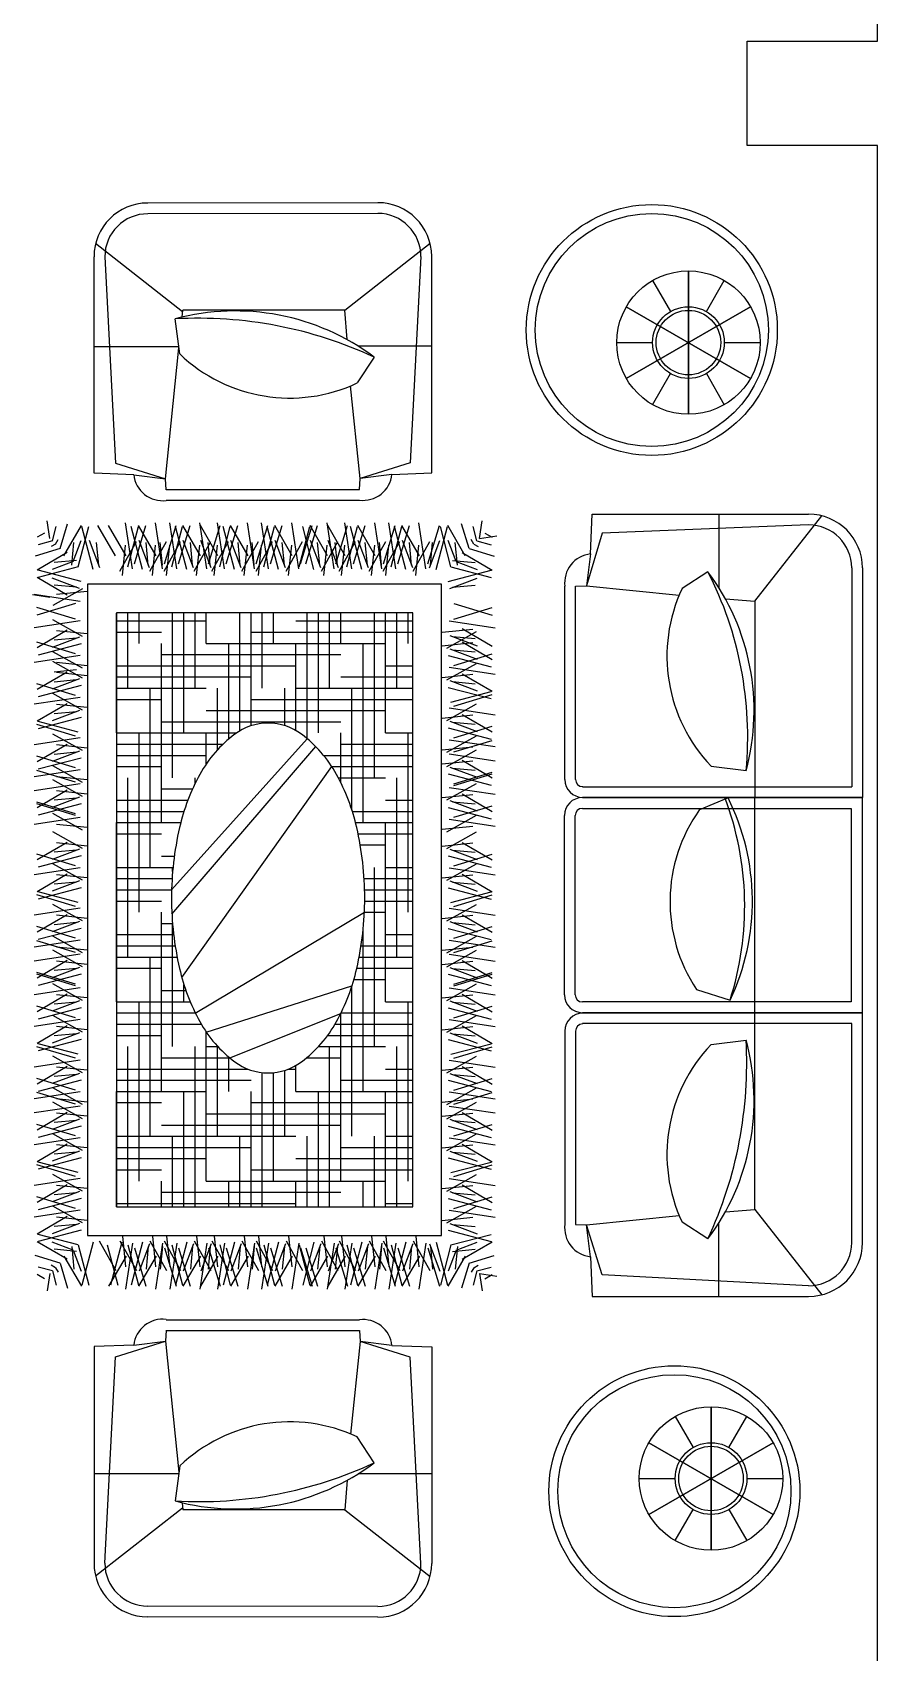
# Model space of a CAD drawing. Header units: millimetres. Extents: x 20837 to 97633253, y -10239614 to 28523936.
# Drawn here: x 31945 to 33890, y 2884 to 6615 of the extents above; entities that cross this region are included whole.
import ezdxf

# ---------------------------------------------------------------- set-up
doc = ezdxf.new("R2010")
doc.units = ezdxf.units.MM
for name, color, linetype in [('1', 1, 'Continuous'), ('2', 2, 'Continuous'), ('3', 3, 'Continuous'), ('6', 6, 'Continuous'), ('8', 8, 'Continuous'), ('HUANG', 2, 'Continuous')]:
    doc.layers.add(name, color=color, linetype=linetype)

# ---------------------------------------------------------------- blocks, each defined once
blk = doc.blocks.new('*X44')
at = {"color": 0}
for p, q in [((145187.5, 4000), (145187.5, 4076.2)), ((145281.2, 3625), (145281.2, 4076.2)), ((145312.5, 3750), (145312.5, 4076.2)), ((145343.8, 3875), (145343.8, 4076.2)), ((145375, 4000), (145375, 4076.2)), ((145468.8, 3625), (145468.8, 4076.2)), ((145500, 3750), (145500, 4076.2)), ((145531.2, 3875), (145531.2, 4076.2)), ((145562.5, 4000), (145562.5, 4076.2)), ((145656.2, 3838.4), (145656.2, 4076.2)), ((145687.5, 3858.9), (145687.5, 4076.2)), ((145718.8, 3875.5), (145718.8, 4076.2)), ((145750, 4000), (145750, 4076.2)), ((145843.8, 3919.8), (145843.8, 4076.2)), ((145875, 3926.3), (145875, 4076.2)), ((145906.2, 3931.7), (145906.2, 4076.2)), ((145937.5, 4000), (145937.5, 4076.2)), ((146031.2, 3941.8), (146031.2, 4076.2)), ((146062.5, 3941.5), (146062.5, 4076.2)), ((146093.8, 3940.1), (146093.8, 4076.2)), ((146125, 4000), (146125, 4076.2)), ((146218.8, 3923.4), (146218.8, 4076.2)), ((146250, 3916.2), (146250, 4076.2)), ((146281.2, 3907.3), (146281.2, 4076.2)), ((146312.5, 4000), (146312.5, 4076.2)), ((146406.2, 3849.9), (146406.2, 4076.2)), ((146437.5, 3827), (146437.5, 4076.2)), ((146468.8, 3875), (146468.8, 4076.2)), ((146500, 4000), (146500, 4076.2)), ((146593.8, 3625), (146593.8, 4076.2)), ((146625, 3750), (146625, 4076.2)), ((146656.2, 3875), (146656.2, 4076.2)), ((146687.5, 4000), (146687.5, 4076.2)), ((146781.2, 3625), (146781.2, 4076.2)), ((146812.5, 3750), (146812.5, 4076.2)), ((145177.8, 4031.2), (145625, 4031.2)), ((145250, 4062.5), (145750, 4062.5)), ((145875, 4031.2), (146375, 4031.2)), ((146000, 4062.5), (146500, 4062.5)), ((146625, 4031.2), (146834.6, 4031.2)), ((146750, 4062.5), (146834.6, 4062.5)), ((145177.8, 4000), (145500, 4000)), ((145250, 3500), (145250, 4000)), ((145437.5, 3500), (145437.5, 4000)), ((145625, 3812.6), (145625, 4000)), ((145750, 4000), (146250, 4000)), ((145812.5, 3911.7), (145812.5, 4000)), ((146000, 3940.9), (146000, 4000)), ((146187.5, 3929.3), (146187.5, 4000)), ((146375, 3868.1), (146375, 4000)), ((146500, 4000), (146834.6, 4000)), ((146562.5, 3500), (146562.5, 4000)), ((146750, 3500), (146750, 4000)), ((145177.8, 3968.8), (145375, 3968.8)), ((145177.8, 3937.5), (145250, 3937.5)), ((145500, 3937.5), (145952.5, 3937.5)), ((145625, 3968.8), (146125, 3968.8)), ((146250, 3937.5), (146750, 3937.5)), ((146375, 3968.8), (146834.6, 3968.8)), ((145375, 3906.2), (145794.6, 3906.2)), ((146284.5, 3906.2), (146625, 3906.2)), ((145177.8, 3843.8), (145625, 3843.8)), ((145218.8, 3375), (145218.8, 3875)), ((145250, 3875), (145717.7, 3875)), ((145406.2, 3375), (145406.2, 3875)), ((145593.8, 3779.6), (145593.8, 3875)), ((146361.4, 3875), (146500, 3875)), ((146531.2, 3375), (146531.2, 3875)), ((146625, 3843.8), (146834.6, 3843.8)), ((146718.8, 3375), (146718.8, 3875)), ((146750, 3875), (146834.6, 3875)), ((145177.8, 3812.5), (145500, 3812.5)), ((146500, 3812.5), (146834.6, 3812.5)), ((145177.8, 3781.2), (145375, 3781.2)), ((146483.9, 3781.2), (146834.6, 3781.2)), ((145177.8, 3750), (145250, 3750)), ((145187.5, 3250), (145187.5, 3750)), ((145375, 3250), (145375, 3750)), ((145375, 3718.8), (145558.7, 3718.8)), ((145500, 3750), (145572.4, 3750)), ((145562.5, 3729.4), (145562.5, 3750)), ((146506.7, 3750), (146750, 3750)), ((146520.3, 3718.8), (146625, 3718.8)), ((146687.5, 3250), (146687.5, 3750)), ((145250, 3687.5), (145552.4, 3687.5)), ((146750, 3687.5), (146834.6, 3687.5)), ((145177.8, 3656.2), (145552.5, 3656.2)), ((145177.8, 3625), (145500, 3625)), ((145343.8, 3249.3), (145343.8, 3625)), ((145531.2, 3249.3), (145531.2, 3625)), ((146519.9, 3625), (146834.6, 3625)), ((146625, 3656.2), (146834.6, 3656.2)), ((146656.2, 3249.3), (146656.2, 3625)), ((145177.8, 3593.8), (145375, 3593.8)), ((145562.5, 3250), (145562.5, 3615.6)), ((146500, 3250), (146500, 3584.4)), ((146505.9, 3593.8), (146834.6, 3593.8)), ((145177.8, 3562.5), (145250, 3562.5)), ((145375, 3531.2), (145626.2, 3531.2)), ((145500, 3562.5), (145596.2, 3562.5)), ((145593.8, 3375), (145593.8, 3565.4)), ((145625, 3500), (145625, 3532.4)), ((146452.8, 3531.2), (146625, 3531.2)), ((146468.8, 3249.3), (146468.8, 3546.8)), ((146482.9, 3562.5), (146750, 3562.5)), ((145250, 3500), (145665.5, 3500)), ((145312.5, 3249.3), (145312.5, 3500)), ((145500, 3249.3), (145500, 3500)), ((145687.5, 3249.3), (145687.5, 3486.1)), ((146413.6, 3500), (146500, 3500)), ((146437.5, 3249.3), (146437.5, 3500)), ((146625, 3249.3), (146625, 3500)), ((146750, 3500), (146834.6, 3500)), ((146812.5, 3249.3), (146812.5, 3500)), ((145177.8, 3468.8), (145625, 3468.8)), ((145177.8, 3437.5), (145500, 3437.5)), ((145718.8, 3249.3), (145718.8, 3469.4)), ((145750, 3250), (145750, 3455.2)), ((145750, 3437.5), (145798.4, 3437.5)), ((145781.2, 3375), (145781.2, 3443.2)), ((146281.2, 3249.3), (146281.2, 3437.7)), ((146312.5, 3250), (146312.5, 3448.6)), ((146343.8, 3375), (146343.8, 3461.6)), ((146358.9, 3468.8), (146375, 3468.8)), ((146500, 3437.5), (146834.6, 3437.5)), ((146625, 3468.8), (146834.6, 3468.8)), ((145177.8, 3406.2), (145375, 3406.2)), ((145625, 3406.2), (145965.8, 3406.2)), ((145875, 3249.3), (145875, 3418.7)), ((145906.2, 3249.3), (145906.2, 3413.3)), ((145937.5, 3250), (145937.5, 3409.1)), ((145968.8, 3375), (145968.8, 3406)), ((146062.5, 3249.3), (146062.5, 3403.5)), ((146093.8, 3249.3), (146093.8, 3404.8)), ((146113.3, 3406.2), (146125, 3406.2)), ((146125, 3250), (146125, 3407.3)), ((146156.2, 3375), (146156.2, 3410.9)), ((146250, 3249.3), (146250, 3428.7)), ((146375, 3406.2), (146834.6, 3406.2)), ((145177.8, 3375), (145250, 3375)), ((145281.2, 3249.3), (145281.2, 3375)), ((145468.8, 3249.3), (145468.8, 3375)), ((145500, 3375), (146000, 3375)), ((145656.2, 3249.3), (145656.2, 3375)), ((145843.8, 3249.3), (145843.8, 3375)), ((146031.2, 3249.3), (146031.2, 3375)), ((146218.8, 3249.3), (146218.8, 3375)), ((146250, 3375), (146750, 3375)), ((146406.2, 3249.3), (146406.2, 3375)), ((146593.8, 3249.3), (146593.8, 3375)), ((146781.2, 3249.3), (146781.2, 3375)), ((145250, 3312.5), (145750, 3312.5)), ((145375, 3343.8), (145875, 3343.8)), ((146000, 3312.5), (146500, 3312.5)), ((146125, 3343.8), (146625, 3343.8)), ((146750, 3312.5), (146834.6, 3312.5)), ((145177.8, 3281.2), (145625, 3281.2)), ((145875, 3281.2), (146375, 3281.2)), ((146625, 3281.2), (146834.6, 3281.2)), ((145177.8, 3250), (145500, 3250)), ((145250, 3249.3), (145250, 3250)), ((145437.5, 3249.3), (145437.5, 3250)), ((145625, 3249.3), (145625, 3250)), ((145750, 3250), (146250, 3250)), ((145812.5, 3249.3), (145812.5, 3250)), ((146000, 3249.3), (146000, 3250)), ((146187.5, 3249.3), (146187.5, 3250)), ((146375, 3249.3), (146375, 3250)), ((146500, 3250), (146834.6, 3250)), ((146562.5, 3249.3), (146562.5, 3250)), ((146750, 3249.3), (146750, 3250))]:
    blk.add_line(p, q, dxfattribs=at)
blk = doc.blocks.new('A$C57873ECD')
at = {"layer": '1', "color": 15}
for p, q in [((3200.3, 616.7), (3200.3, 526.7)), ((3110.3, 592.6), (3290.3, 280.8)), ((3290.3, 592.6), (3110.3, 280.8)), ((438.2, 535.9), (258.2, 224.1)), ((258.2, 535.9), (438.2, 224.1)), ((348.2, 560), (348.2, 470)), ((3044.4, 526.7), (3122.3, 481.7)), ((3356.2, 526.7), (3278.2, 481.7)), ((192.3, 470), (270.3, 425)), ((504.1, 470), (426.2, 425)), ((3020.3, 436.7), (3380.3, 436.7)), ((528.2, 380), (168.2, 380)), ((3122.3, 391.7), (3044.4, 346.7)), ((3278.2, 391.7), (3356.2, 346.7)), ((270.3, 335), (192.3, 290)), ((426.2, 335), (504.1, 290)), ((3200.3, 346.7), (3200.3, 256.7)), ((348.2, 290), (348.2, 200))]:
    blk.add_line(p, q, dxfattribs=at)
for centre in [(3231.9, 528.6), (316.5, 471.9)]:
    blk.add_circle(centre, 292.5, dxfattribs=at)
at = {"layer": '1'}
for centre in [(3200.3, 436.7), (348.2, 380)]:
    blk.add_circle(centre, 81, dxfattribs=at)
at = {"layer": '1', "color": 15}
blk.add_arc((940.5, 135), 108, 180, 270, dxfattribs=at)
at = {"layer": '2'}
for p, q in [((274.2, 1706), (102.8, 1924.3)), ((679.6, 1928.4), (135.9, 1928.4)), ((360.9, 1928.4), (360.9, 1715.6)), ((683.2, 1828.8), (679.6, 1928.4)), ((2868.4, 1828.8), (2872.1, 1928.4)), ((2872.1, 1928.4), (3415.7, 1928.4)), ((3190.7, 1928.4), (3190.7, 1715.6)), ((3277.4, 1706), (3448.8, 1924.3)), ((0, 1216), (0.9, 1793.4)), ((683.2, 1828.8), (693.5, 1748.8)), ((2868.4, 1828.8), (2858.1, 1748.8)), ((3551.6, 1216), (3550.7, 1793.4)), ((379.8, 1713.2), (291.9, 1724.7)), ((693.5, 1748.8), (364.3, 1715.2)), ((747, 1747), (747, 1262)), ((2804.6, 1747), (2804.6, 1262)), ((2858.1, 1748.8), (3187.3, 1715.2)), ((3171.9, 1713.2), (3259.7, 1724.7)), ((287.5, 1707.4), (270, 1705.6)), ((270, 1299.2), (270, 1705.6)), ((3264.1, 1707.4), (3281.6, 1705.6)), ((3281.6, 1299.2), (3281.6, 1705.6)), ((270, 1299.2), (101.9, 1085.1)), ((343.9, 1293.4), (270, 1299.2)), ((360, 1081), (360, 1265.9)), ((387.7, 1225.4), (452.7, 1267.8)), ((692.5, 1260.7), (460, 1284.4)), ((2859.1, 1260.7), (3091.6, 1284.4)), ((3163.9, 1225.4), (3098.9, 1267.8)), ((3191.6, 1081), (3191.6, 1265.9)), ((3207.7, 1293.4), (3281.6, 1299.2)), ((3281.6, 1299.2), (3449.7, 1085.1)), ((682.3, 1180.7), (692.5, 1260.7)), ((2869.3, 1180.7), (2859.1, 1260.7)), ((682.3, 1180.7), (678.6, 1081)), ((2869.3, 1180.7), (2873, 1081)), ((678.6, 1081), (135, 1081)), ((2873, 1081), (3416.6, 1081)), ((1471.5, 747), (986.5, 747)), ((1562.9, 747.9), (2012.9, 747.9)), ((2103.4, 747), (2588.4, 747)), ((905.2, 682.3), (985.2, 692.5)), ((985.2, 692.5), (1008.9, 460)), ((1516.5, 0), (1516.5, 702)), ((1517.9, 0.9), (1517.9, 702.9)), ((2057.9, 702.9), (2057.9, 0.9)), ((2058.4, 0), (2058.4, 702)), ((2589.7, 692.5), (2566, 460)), ((2669.7, 682.3), (2589.7, 692.5)), ((905.2, 682.3), (805.5, 678.6)), ((805.5, 678.6), (805.5, 135)), ((2669.7, 682.3), (2769.4, 678.6)), ((2769.4, 678.6), (2769.4, 135)), ((949.9, 387.7), (992.3, 452.7)), ((2624.9, 387.7), (2582.6, 452.7)), ((1576.4, 416.7), (1549.3, 332.3)), ((2057.7, 337.3), (2027.6, 408.8)), ((1437.7, 379.8), (1449.2, 291.9)), ((2137.2, 379.8), (2125.7, 291.9)), ((805.5, 360), (990.4, 360)), ((1017.9, 343.9), (1023.7, 270)), ((2557, 343.9), (2551.2, 270)), ((2769.4, 360), (2584.5, 360)), ((1023.7, 270), (809.7, 101.9)), ((1023.7, 270), (1516.5, 270)), ((2057.9, 270.9), (1517.9, 270.9)), ((2551.2, 270), (2058.4, 270)), ((2551.2, 270), (2765.2, 101.9)), ((940.5, 0), (1516.5, 0)), ((2057.9, 0.9), (1517.9, 0.9)), ((2634.4, 0), (2058.4, 0))]:
    blk.add_line(p, q, dxfattribs=at)
at = {"layer": '2', "color": 15}
for p, q in [((3290.3, 280.8), (3110.3, 592.6)), ((3110.3, 280.8), (3290.3, 592.6)), ((258.2, 224.1), (438.2, 535.9)), ((438.2, 224.1), (258.2, 535.9)), ((3380.3, 436.7), (3020.3, 436.7)), ((168.2, 380), (528.2, 380))]:
    blk.add_line(p, q, dxfattribs=at)
at = {"layer": '2', "color": 4}
for p, q in [((1516.5, 375.2), (1517.9, 375.2)), ((2057.9, 375.2), (2058.4, 375.2)), ((1516.5, 195.2), (1517.9, 195.2)), ((2057.9, 195.2), (2058.4, 195.2))]:
    blk.add_line(p, q, dxfattribs=at)
at = {"layer": '2'}
for centre, radius in [((3231.9, 528.6), 315), ((316.5, 471.9), 315), ((3200.3, 436.7), 180), ((348.2, 380), 180), ((3200.3, 436.7), 90), ((348.2, 380), 90)]:
    blk.add_circle(centre, radius, dxfattribs=at)
for centre, radius, start, end in [((135.9, 1793.4), 135, 90, 180), ((3415.7, 1793.4), 135, 0, 90), ((675, 1755.8), 73.4, 353.4179, 83.5749), ((2876.6, 1755.8), 73.4, 96.4251, 186.5821), ((2139.6, 1649.2), 1869.7, 178.0856, 178.1274), ((853.2, 1573.6), 581.3, 164.928, 216.7929), ((92.3, 1437.4), 398.3, 334.7866, 43.8058), ((1743.6, 1213.2), 513.6, 102.8807, 118.9019), ((1805.8, 941.1), 792.8, 90, 102.8807), ((1805.8, 941.1), 792.8, 77.1193, 90), ((1868, 1213.2), 513.6, 61.0981, 77.1193), ((3459.3, 1437.4), 398.3, 136.1942, 205.2134), ((2698.4, 1573.6), 581.3, 323.2071, 15.072), ((1412, 1649.2), 1869.7, 1.8726, 1.9144), ((1649, 1384.6), 317.9, 118.9019, 143.1195), ((1962.6, 1384.6), 317.9, 36.8805, 61.0981), ((1506.5, 1491.5), 139.8, 143.1195, 180), ((2105.1, 1491.5), 139.8, 0, 36.8805), ((1506.5, 1491.5), 139.8, 180, 216.8805), ((2105.1, 1491.5), 139.8, 323.1195, 0), ((1649, 1598.3), 317.9, 216.8805, 241.0981), ((1962.6, 1598.3), 317.9, 298.9019, 323.1195), ((1743.6, 1769.7), 513.6, 241.0981, 257.1193), ((1868, 1769.7), 513.6, 282.8807, 298.9019), ((674.1, 1253.6), 73.4, 276.4251, 6.5821), ((1805.8, 2041.8), 792.8, 257.1193, 270), ((1805.8, 2041.8), 792.8, 270, 282.8807), ((2877.5, 1253.6), 73.4, 173.4179, 263.5749), ((135, 1216), 135, 180, 270), ((3416.6, 1216), 135, 270, 0), ((978.1, 674.1), 73.4, 83.4179, 173.5749), ((1471.5, 702), 45, 0, 90), ((1562.9, 702.9), 45, 90, 180), ((2012.9, 702.9), 45, 0, 90), ((2103.4, 702), 45, 90, 180), ((2596.8, 674.1), 73.4, 6.4251, 96.5821), ((1162, 92.3), 398.3, 46.1942, 115.2134), ((2412.9, 92.3), 398.3, 64.7866, 133.8058), ((1796.3, 84.6), 398.3, 54.4888, 123.508), ((1298.1, 853.2), 581.3, 233.2071, 285.072), ((2276.8, 853.2), 581.3, 254.928, 306.7929), ((1798.4, 857.5), 581.3, 244.6302, 296.4951), ((940.5, 135), 135, 180, 270), ((2634.4, 135), 135, 270, 0)]:
    blk.add_arc(centre, radius, start, end, dxfattribs=at)
at = {"layer": '2', "color": 4}
for radius, start, end in [(1509.7, 272.3193, 272.3711), (1599.7, 272.1888, 272.2376), (1869.7, 288.7972, 288.812), (1892.2, 288.5655, 288.5801), (1869.7, 271.8726, 271.9144), (1892.2, 271.8503, 271.8916)]:
    blk.add_arc((1455.4, 2138.7), radius, start, end, dxfattribs=at)
at = {"layer": '3', "color": 4}
for p, q in [((2593.4, 1944.4), (958.2, 1944.4)), ((958.2, 1944.4), (958.2, 1056.1)), ((2593.4, 1056.1), (2593.4, 1944.4)), ((2521.4, 1872.4), (1030.2, 1872.4)), ((1030.2, 1872.4), (1030.2, 1128.1)), ((2521.4, 1128.1), (2521.4, 1872.4)), ((1030.2, 1128.1), (2521.4, 1128.1)), ((958.2, 1056.1), (2593.4, 1056.1))]:
    blk.add_line(p, q, dxfattribs=at)
at = {"layer": '6'}
for p, q in [((135.9, 1901.4), (654.2, 1874.4)), ((654.2, 1874.4), (693.5, 1748.8)), ((2897.4, 1874.4), (2858.1, 1748.8)), ((3415.7, 1901.4), (2897.4, 1874.4)), ((27, 1216), (27.9, 1793.4)), ((3524.6, 1216), (3523.7, 1793.4)), ((720.9, 1747.4), (693.5, 1748.8)), ((720, 1747), (720, 1262)), ((2830.7, 1747.4), (2858.1, 1748.8)), ((2831.6, 1747), (2831.6, 1262)), ((720, 1262), (692.5, 1260.7)), ((2831.6, 1262), (2859.1, 1260.7)), ((653.3, 1135.1), (692.5, 1260.7)), ((2898.3, 1135.1), (2859.1, 1260.7)), ((135, 1108), (653.3, 1135.1)), ((3416.6, 1108), (2898.3, 1135.1)), ((859.6, 653.3), (985.2, 692.5)), ((986.5, 720), (985.2, 692.5)), ((1471.5, 720), (986.5, 720)), ((1490.9, 27), (1490.9, 702.9)), ((1544.9, 27.9), (1544.9, 702.9)), ((1562.9, 720.9), (2012.9, 720.9)), ((2030.9, 702.9), (2030.9, 27.9)), ((2084.9, 702.9), (2084.9, 27)), ((2103.4, 720), (2588.4, 720)), ((2588.4, 720), (2589.7, 692.5)), ((2722, 653.3), (2589.7, 692.5)), ((832.5, 135), (859.6, 653.3)), ((2742.4, 135), (2722, 653.3)), ((940.5, 27), (1490.9, 27)), ((2030.9, 27.9), (1544.9, 27.9)), ((2634.4, 27), (2084.9, 27))]:
    blk.add_line(p, q, dxfattribs=at)
for centre, radius, start, end in [((135.9, 1793.4), 108, 90, 180), ((3415.7, 1793.4), 108, 0, 90), ((1336.1, 1666.2), 1045.8, 176.7935, 204.9275), ((2215.5, 1666.2), 1045.8, 335.0725, 3.2065), ((135, 1216), 108, 180, 270), ((3416.6, 1216), 108, 270, 0), ((1471.5, 702), 18, 0, 90), ((1562.9, 702.9), 18, 90, 180), ((2012.9, 702.9), 18, 0, 90), ((2103.4, 702), 18, 90, 180), ((1390.7, 1336.1), 1045.8, 245.0725, 273.2065), ((2210.7, 1197.9), 910, 264.6406, 297.0804), ((1785.4, 1071.1), 775.6, 252.2742, 290.5658), ((2634.4, 135), 108, 270, 0)]:
    blk.add_arc(centre, radius, start, end, dxfattribs=at)
at = {"layer": '8', "color": 8}
for p, q in [((889, 2013.6), (907.9, 2076.1)), ((1022, 1963), (1004.6, 2078.5)), ((1101.8, 1963), (1084.3, 2078.5)), ((1203.7, 1963), (1186.3, 2078.5)), ((1283.5, 1963), (1266.1, 2078.5)), ((1319, 1963), (1301.5, 2078.5)), ((1398.7, 1963), (1381.3, 2078.5)), ((1500.7, 1963), (1483.3, 2078.5)), ((1580.5, 1963), (1563, 2078.5)), ((1664.7, 1963), (1647.3, 2078.5)), ((1700.1, 1963), (1682.7, 2078.5)), ((1779.9, 1963), (1762.5, 2078.5)), ((1881.9, 1963), (1864.4, 2078.5)), ((2008.1, 1963), (1990.7, 2078.5)), ((2092.3, 1963), (2074.9, 2078.5)), ((2127.8, 1963), (2110.4, 2078.5)), ((2207.6, 1963), (2190.2, 2078.5)), ((2309.5, 1963), (2292.1, 2078.5)), ((2414.4, 1963), (2396.9, 2078.5)), ((2501.7, 1963), (2484.2, 2078.5)), ((2550.1, 1963), (2567.5, 2078.5)), ((2560.6, 2039.3), (2567.2, 2083)), ((2683, 2013.6), (2664.1, 2076.1)), ((863.3, 2039.3), (819.6, 2045.9)), ((849.8, 2052.8), (860.7, 2071.4)), ((869.7, 2032.9), (879.2, 2069)), ((877.7, 2024.9), (884.1, 2036.3)), ((898.8, 1995.7), (942.8, 2071.4)), ((934.7, 1967.9), (961.3, 2069)), ((971.7, 1961.1), (943.3, 2069)), ((1005.8, 1995.7), (961.8, 2071.4)), ((1051.5, 1961.1), (1023.1, 2069)), ((1026.6, 1975.1), (1055.7, 2071.6)), ((1085.6, 1995.7), (1041.6, 2071.4)), ((1106.4, 1975.1), (1135.5, 2071.6)), ((1116.4, 1967.9), (1143, 2069)), ((1153.4, 1961.1), (1125.1, 2069)), ((1187.6, 1995.7), (1143.6, 2071.4)), ((1233.2, 1961.1), (1204.8, 2069)), ((1208.3, 1975.1), (1237.5, 2071.6)), ((1267.4, 1995.7), (1223.3, 2071.4)), ((1288.1, 1975.1), (1317.3, 2071.6)), ((1348.5, 1961.1), (1320.1, 2069)), ((1323.6, 1975.1), (1352.7, 2071.6)), ((1382.6, 1995.7), (1338.6, 2071.4)), ((1403.4, 1975.1), (1432.5, 2071.6)), ((1413.4, 1967.9), (1440, 2069)), ((1450.4, 1961.1), (1422, 2069)), ((1484.5, 1995.7), (1440.5, 2071.4)), ((1530.2, 1961.1), (1501.8, 2069)), ((1505.3, 1975.1), (1534.4, 2071.6)), ((1564.3, 1995.7), (1520.3, 2071.4)), ((1585.1, 1975.1), (1614.2, 2071.6)), ((1614.4, 1961.1), (1586, 2069)), ((1589.5, 1975.1), (1618.7, 2071.6)), ((1648.5, 1995.7), (1604.5, 2071.4)), ((1669.3, 1975.1), (1698.4, 2071.6)), ((1729.6, 1961.1), (1701.3, 2069)), ((1704.8, 1975.1), (1733.9, 2071.6)), ((1763.8, 1995.7), (1719.8, 2071.4)), ((1784.6, 1975.1), (1813.7, 2071.6)), ((1794.6, 1967.9), (1821.2, 2069)), ((1831.6, 1961.1), (1803.2, 2069)), ((1865.7, 1995.7), (1821.7, 2071.4)), ((1911.4, 1961.1), (1883, 2069)), ((1886.5, 1975.1), (1915.6, 2071.6)), ((1945.5, 1995.7), (1901.5, 2071.4)), ((2012.8, 1975.1), (2041.9, 2071.6)), ((2042.1, 1961.1), (2013.7, 2069)), ((2017.2, 1975.1), (2046.3, 2071.6)), ((2076.2, 1995.7), (2032.2, 2071.4)), ((2097, 1975.1), (2126.1, 2071.6)), ((2157.3, 1961.1), (2128.9, 2069)), ((2132.4, 1975.1), (2161.6, 2071.6)), ((2191.5, 1995.7), (2147.4, 2071.4)), ((2212.2, 1975.1), (2241.4, 2071.6)), ((2222.3, 1967.9), (2248.8, 2069)), ((2259.3, 1961.1), (2230.9, 2069)), ((2293.4, 1995.7), (2249.4, 2071.4)), ((2339, 1961.1), (2310.7, 2069)), ((2314.2, 1975.1), (2343.3, 2071.6)), ((2373.2, 1995.7), (2329.2, 2071.4)), ((2443.9, 1961.1), (2415.5, 2069)), ((2419, 1975.1), (2448.1, 2071.6)), ((2478, 1995.7), (2434, 2071.4)), ((2506.3, 1975.1), (2535.4, 2071.6)), ((2545.4, 1975.1), (2516.3, 2071.6)), ((2566.2, 1995.7), (2610.2, 2071.4)), ((2600.4, 1961.1), (2628.7, 2069)), ((2637.3, 1967.9), (2610.8, 2069)), ((2673.3, 1995.7), (2629.3, 2071.4)), ((2694.3, 2024.9), (2688, 2036.3)), ((2702.3, 2032.9), (2692.9, 2069)), ((2708.7, 2039.3), (2752.5, 2045.9)), ((2722.2, 2052.8), (2711.4, 2071.4)), ((889, 2013.6), (826.5, 1994.7)), ((906.9, 2003.8), (831.2, 1959.8)), ((869.7, 2032.9), (833.6, 2023.4)), ((877.7, 2024.9), (866.3, 2018.5)), ((918.5, 1972.1), (923.8, 2028.7)), ((921.8, 1980.8), (941.7, 2033.5)), ((988.8, 1964.9), (962.9, 2033.5)), ((986.1, 1972.1), (980.8, 2028.7)), ((990.3, 1957.3), (1031.9, 2031.7)), ((996.5, 1945.8), (1004.4, 2022.6)), ((1068.6, 1964.9), (1042.7, 2033.5)), ((1065.9, 1972.1), (1060.6, 2028.7)), ((1070.1, 1957.3), (1111.7, 2031.7)), ((1076.3, 1945.8), (1084.2, 2022.6)), ((1170.6, 1964.9), (1144.7, 2033.5)), ((1167.8, 1972.1), (1162.5, 2028.7)), ((1172, 1957.3), (1213.6, 2031.7)), ((1178.3, 1945.8), (1186.2, 2022.6)), ((1250.4, 1964.9), (1224.4, 2033.5)), ((1247.6, 1972.1), (1242.3, 2028.7)), ((1251.8, 1957.3), (1293.4, 2031.7)), ((1258, 1945.8), (1266, 2022.6)), ((1287.3, 1957.3), (1328.9, 2031.7)), ((1293.5, 1945.8), (1301.4, 2022.6)), ((1365.6, 1964.9), (1339.7, 2033.5)), ((1362.8, 1972.1), (1357.5, 2028.7)), ((1367, 1957.3), (1408.7, 2031.7)), ((1373.3, 1945.8), (1381.2, 2022.6)), ((1467.6, 1964.9), (1441.6, 2033.5)), ((1464.8, 1972.1), (1459.5, 2028.7)), ((1469, 1957.3), (1510.6, 2031.7)), ((1475.2, 1945.8), (1483.2, 2022.6)), ((1547.3, 1964.9), (1521.4, 2033.5)), ((1544.6, 1972.1), (1539.3, 2028.7)), ((1548.8, 1957.3), (1590.4, 2031.7)), ((1555, 1945.8), (1562.9, 2022.6)), ((1631.6, 1964.9), (1605.6, 2033.5)), ((1628.8, 1972.1), (1623.5, 2028.7)), ((1633, 1957.3), (1674.6, 2031.7)), ((1639.2, 1945.8), (1647.2, 2022.6)), ((1668.4, 1957.3), (1710.1, 2031.7)), ((1674.7, 1945.8), (1682.6, 2022.6)), ((1746.8, 1964.9), (1720.9, 2033.5)), ((1744, 1972.1), (1738.7, 2028.7)), ((1748.2, 1957.3), (1789.9, 2031.7)), ((1754.5, 1945.8), (1762.4, 2022.6)), ((1848.7, 1964.9), (1822.8, 2033.5)), ((1846, 1972.1), (1840.7, 2028.7)), ((1850.2, 1957.3), (1891.8, 2031.7)), ((1856.4, 1945.8), (1864.3, 2022.6)), ((1928.5, 1964.9), (1902.6, 2033.5)), ((1925.8, 1972.1), (1920.5, 2028.7)), ((1930, 1957.3), (1971.6, 2031.7)), ((1936.2, 1945.8), (1944.1, 2022.6)), ((1976.4, 1957.3), (2018.1, 2031.7)), ((1982.7, 1945.8), (1990.6, 2022.6)), ((2059.2, 1964.9), (2033.3, 2033.5)), ((2056.4, 1972.1), (2051.2, 2028.7)), ((2060.7, 1957.3), (2102.3, 2031.7)), ((2066.9, 1945.8), (2074.8, 2022.6)), ((2096.1, 1957.3), (2137.7, 2031.7)), ((2102.4, 1945.8), (2110.3, 2022.6)), ((2174.5, 1964.9), (2148.5, 2033.5)), ((2171.7, 1972.1), (2166.4, 2028.7)), ((2175.9, 1957.3), (2217.5, 2031.7)), ((2182.1, 1945.8), (2190.1, 2022.6)), ((2276.4, 1964.9), (2250.5, 2033.5)), ((2273.6, 1972.1), (2268.3, 2028.7)), ((2277.8, 1957.3), (2319.5, 2031.7)), ((2284.1, 1945.8), (2292, 2022.6)), ((2356.2, 1964.9), (2330.3, 2033.5)), ((2353.4, 1972.1), (2348.1, 2028.7)), ((2357.6, 1957.3), (2399.3, 2031.7)), ((2363.9, 1945.8), (2371.8, 2022.6)), ((2378.5, 1972.1), (2373.2, 2028.7)), ((2382.7, 1957.3), (2424.3, 2031.7)), ((2388.9, 1945.8), (2396.8, 2022.6)), ((2461, 1964.9), (2435.1, 2033.5)), ((2458.2, 1972.1), (2452.9, 2028.7)), ((2462.4, 1957.3), (2504.1, 2031.7)), ((2468.7, 1945.8), (2476.6, 2022.6)), ((2581.8, 1957.3), (2540.1, 2031.7)), ((2575.5, 1945.8), (2567.6, 2022.6)), ((2583.2, 1964.9), (2609.1, 2033.5)), ((2586, 1972.1), (2591.3, 2028.7)), ((2650.3, 1980.8), (2630.4, 2033.5)), ((2653.5, 1972.1), (2648.2, 2028.7)), ((2665.2, 2003.8), (2740.9, 1959.8)), ((2683, 2013.6), (2745.6, 1994.7)), ((2694.3, 2024.9), (2705.7, 2018.5)), ((2702.3, 2032.9), (2738.4, 2023.4)), ((934.7, 1967.9), (833.6, 1941.3)), ((941.5, 1930.9), (833.6, 1959.3)), ((941.5, 1930.9), (833.6, 1959.3)), ((921.8, 1980.8), (869.1, 1960.9)), ((930.5, 1984.1), (873.9, 1978.8)), ((2630.5, 1930.9), (2738.4, 1959.3)), ((2630.5, 1930.9), (2738.4, 1959.3)), ((2637.3, 1967.9), (2738.4, 1941.3)), ((2641.5, 1984.1), (2698.1, 1978.8)), ((2650.3, 1980.8), (2703, 1960.9)), ((945.3, 1915.4), (870.9, 1873.7)), ((2634.4, 1913.8), (2703, 1939.7)), ((2634.4, 1913.8), (2703, 1939.7)), ((2641.5, 1916.5), (2698.1, 1921.8)), ((2641.5, 1916.5), (2698.1, 1921.8)), ((2665.2, 1874.4), (2740.9, 1918.5)), ((2665.2, 1874.4), (2740.9, 1918.5)), ((906.9, 1847.9), (831.2, 1891.9)), ((906.9, 1847.9), (831.2, 1891.9)), ((934.7, 1895.5), (833.6, 1868.9)), ((941.5, 1858.5), (833.6, 1886.9)), ((941.5, 1858.5), (833.6, 1886.9)), ((2665.2, 1847.9), (2740.9, 1891.9)), ((2665.2, 1847.9), (2740.9, 1891.9)), ((939.6, 1831.8), (824.1, 1849.2)), ((934.7, 1843.7), (833.6, 1817.1)), ((941.5, 1806.7), (833.6, 1835)), ((941.5, 1806.7), (833.6, 1835)), ((945.3, 1863.5), (870.9, 1821.9)), ((956.8, 1857.2), (880, 1849.3)), ((2615.2, 1857.2), (2692.1, 1849.3)), ((2626.8, 1863.5), (2701.2, 1821.9)), ((2630.5, 1806.7), (2738.4, 1835)), ((2630.5, 1806.7), (2738.4, 1835)), ((2632.5, 1831.8), (2747.9, 1849.2)), ((2637.3, 1843.7), (2738.4, 1817.1)), ((927.5, 1827.2), (831, 1798)), ((906.9, 1772.5), (831.2, 1816.5)), ((906.9, 1772.5), (831.2, 1816.5)), ((937.7, 1789.5), (869.1, 1815.4)), ((937.7, 1789.5), (869.1, 1815.4)), ((930.5, 1792.3), (873.9, 1797.6)), ((930.5, 1792.3), (873.9, 1797.6)), ((2634.4, 1789.5), (2703, 1815.4)), ((2634.4, 1789.5), (2703, 1815.4)), ((2641.5, 1792.3), (2698.1, 1797.6)), ((2641.5, 1792.3), (2698.1, 1797.6)), ((2644.5, 1827.2), (2741, 1798)), ((2665.2, 1772.5), (2740.9, 1816.5)), ((2665.2, 1772.5), (2740.9, 1816.5)), ((939.6, 1756.4), (824.1, 1773.8)), ((927.5, 1751.8), (831, 1722.6)), ((945.3, 1788.1), (870.9, 1746.5)), ((945.3, 1752.6), (870.9, 1711)), ((930.5, 1756.8), (873.9, 1762.1)), ((930.5, 1756.8), (873.9, 1762.1)), ((956.8, 1781.8), (880, 1773.9)), ((2615.2, 1781.8), (2692.1, 1773.9)), ((2626.8, 1788.1), (2701.2, 1746.5)), ((2626.8, 1752.6), (2701.2, 1711)), ((2632.5, 1756.4), (2747.9, 1773.8)), ((2641.5, 1756.8), (2698.1, 1762.1)), ((2641.5, 1756.8), (2698.1, 1762.1)), ((2644.5, 1751.8), (2741, 1722.6)), ((939.6, 1720.9), (824.1, 1738.3)), ((927.5, 1716.3), (831, 1687.1)), ((934.7, 1732.8), (833.6, 1706.2)), ((941.5, 1695.8), (833.6, 1724.1)), ((941.5, 1695.8), (833.6, 1724.1)), ((956.8, 1746.4), (880, 1738.4)), ((1765.2, 1732.8), (2185.8, 1372)), ((1826.5, 1733.6), (2205.8, 1393.6)), ((2615.2, 1746.4), (2692.1, 1738.4)), ((2630.5, 1695.8), (2738.4, 1724.1)), ((2630.5, 1695.8), (2738.4, 1724.1)), ((2632.5, 1720.9), (2747.9, 1738.3)), ((2637.3, 1732.8), (2738.4, 1706.2)), ((2644.5, 1716.3), (2741, 1687.1)), ((906.9, 1661.6), (831.2, 1705.7)), ((906.9, 1661.6), (831.2, 1705.7)), ((937.7, 1678.6), (869.1, 1704.5)), ((937.7, 1678.6), (869.1, 1704.5)), ((945.3, 1677.2), (870.9, 1635.6)), ((930.5, 1681.4), (873.9, 1686.7)), ((930.5, 1681.4), (873.9, 1686.7)), ((956.8, 1670.9), (880, 1663)), ((1517.1, 1674.2), (1770.2, 1249.9)), ((1606.6, 1708.2), (2135.8, 1331.8)), ((2615.2, 1670.9), (2692.1, 1663)), ((2626.8, 1677.2), (2701.2, 1635.6)), ((2634.4, 1678.6), (2703, 1704.5)), ((2634.4, 1678.6), (2703, 1704.5)), ((2641.5, 1681.4), (2698.1, 1686.7)), ((2641.5, 1681.4), (2698.1, 1686.7)), ((2665.2, 1661.6), (2740.9, 1705.7)), ((2665.2, 1661.6), (2740.9, 1705.7)), ((939.6, 1645.5), (824.1, 1662.9)), ((927.5, 1640.9), (831, 1611.7)), ((906.9, 1617.3), (831.2, 1661.3)), ((906.9, 1617.3), (831.2, 1661.3)), ((937.7, 1634.3), (869.1, 1660.2)), ((937.7, 1634.3), (869.1, 1660.2)), ((945.3, 1632.8), (870.9, 1591.2)), ((930.5, 1637), (873.9, 1642.3)), ((930.5, 1637), (873.9, 1642.3)), ((1469.1, 1646.7), (1585.3, 1281.1)), ((2626.8, 1632.8), (2701.2, 1591.2)), ((2632.5, 1645.5), (2747.9, 1662.9)), ((2634.4, 1634.3), (2703, 1660.2)), ((2634.4, 1634.3), (2703, 1660.2)), ((2641.5, 1637), (2698.1, 1642.3)), ((2641.5, 1637), (2698.1, 1642.3)), ((2644.5, 1640.9), (2741, 1611.7)), ((2665.2, 1617.3), (2740.9, 1661.3)), ((2665.2, 1617.3), (2740.9, 1661.3)), ((939.6, 1601.1), (824.1, 1618.6)), ((927.5, 1596.5), (831, 1567.4)), ((934.7, 1613), (833.6, 1586.4)), ((941.5, 1576), (833.6, 1604.4)), ((941.5, 1576), (833.6, 1604.4)), ((956.8, 1626.6), (880, 1618.7)), ((1404.6, 1587.9), (1516.1, 1309.2)), ((2615.2, 1626.6), (2692.1, 1618.7)), ((2630.5, 1576), (2738.4, 1604.4)), ((2630.5, 1576), (2738.4, 1604.4)), ((2632.5, 1601.1), (2747.9, 1618.6)), ((2637.3, 1613), (2738.4, 1586.4)), ((2644.5, 1596.5), (2741, 1567.4)), ((906.9, 1541.9), (831.2, 1585.9)), ((906.9, 1541.9), (831.2, 1585.9)), ((937.7, 1558.9), (869.1, 1584.8)), ((937.7, 1558.9), (869.1, 1584.8)), ((945.3, 1557.4), (870.9, 1515.8)), ((930.5, 1561.6), (873.9, 1566.9)), ((930.5, 1561.6), (873.9, 1566.9)), ((956.8, 1551.2), (880, 1543.3)), ((2615.2, 1551.2), (2692.1, 1543.3)), ((2626.8, 1557.4), (2701.2, 1515.8)), ((2634.4, 1558.9), (2703, 1584.8)), ((2634.4, 1558.9), (2703, 1584.8)), ((2641.5, 1561.6), (2698.1, 1566.9)), ((2641.5, 1561.6), (2698.1, 1566.9)), ((2665.2, 1541.9), (2740.9, 1585.9)), ((2665.2, 1541.9), (2740.9, 1585.9)), ((939.6, 1525.7), (824.1, 1543.2)), ((939.6, 1490.3), (824.1, 1507.7)), ((927.5, 1521.1), (831, 1492)), ((945.3, 1521.9), (870.9, 1480.3)), ((930.5, 1526.2), (873.9, 1531.4)), ((930.5, 1526.2), (873.9, 1531.4)), ((956.8, 1515.7), (880, 1507.8)), ((2615.2, 1515.7), (2692.1, 1507.8)), ((2626.8, 1521.9), (2701.2, 1480.3)), ((2632.5, 1525.7), (2747.9, 1543.2)), ((2632.5, 1490.3), (2747.9, 1507.7)), ((2641.5, 1526.2), (2698.1, 1531.4)), ((2641.5, 1526.2), (2698.1, 1531.4)), ((2644.5, 1521.1), (2741, 1492)), ((927.5, 1485.6), (831, 1456.5)), ((906.9, 1431), (831.2, 1475)), ((906.9, 1431), (831.2, 1475)), ((934.7, 1502.1), (833.6, 1475.5)), ((941.5, 1465.1), (833.6, 1493.5)), ((941.5, 1465.1), (833.6, 1493.5)), ((937.7, 1448), (869.1, 1473.9)), ((937.7, 1448), (869.1, 1473.9)), ((2630.5, 1465.1), (2738.4, 1493.5)), ((2630.5, 1465.1), (2738.4, 1493.5)), ((2634.4, 1448), (2703, 1473.9)), ((2634.4, 1448), (2703, 1473.9)), ((2637.3, 1502.1), (2738.4, 1475.5)), ((2644.5, 1485.6), (2741, 1456.5)), ((2665.2, 1431), (2740.9, 1475)), ((2665.2, 1431), (2740.9, 1475)), ((939.6, 1414.8), (824.1, 1432.3)), ((945.3, 1446.5), (870.9, 1404.9)), ((930.5, 1450.7), (873.9, 1456)), ((930.5, 1450.7), (873.9, 1456)), ((956.8, 1440.3), (880, 1432.4)), ((2615.2, 1440.3), (2692.1, 1432.4)), ((2626.8, 1446.5), (2701.2, 1404.9)), ((2632.5, 1414.8), (2747.9, 1432.3)), ((2641.5, 1450.7), (2698.1, 1456)), ((2641.5, 1450.7), (2698.1, 1456)), ((927.5, 1410.2), (831, 1381.1)), ((927.5, 1396.9), (831, 1367.8)), ((906.9, 1342.3), (831.2, 1386.3)), ((906.9, 1342.3), (831.2, 1386.3)), ((934.7, 1413.4), (833.6, 1386.8)), ((941.5, 1376.4), (833.6, 1404.8)), ((941.5, 1376.4), (833.6, 1404.8)), ((937.7, 1359.3), (869.1, 1385.2)), ((937.7, 1359.3), (869.1, 1385.2)), ((2630.5, 1376.4), (2738.4, 1404.8)), ((2630.5, 1376.4), (2738.4, 1404.8)), ((2634.4, 1359.3), (2703, 1385.2)), ((2634.4, 1359.3), (2703, 1385.2)), ((2637.3, 1413.4), (2738.4, 1386.8)), ((2644.5, 1410.2), (2741, 1381.1)), ((2644.5, 1396.9), (2741, 1367.8)), ((2665.2, 1342.3), (2740.9, 1386.3)), ((2665.2, 1342.3), (2740.9, 1386.3)), ((939.6, 1326.1), (824.1, 1343.6)), ((945.3, 1357.8), (870.9, 1316.2)), ((930.5, 1362), (873.9, 1367.3)), ((930.5, 1362), (873.9, 1367.3)), ((956.8, 1351.6), (880, 1343.7)), ((2615.2, 1351.6), (2692.1, 1343.7)), ((2626.8, 1357.8), (2701.2, 1316.2)), ((2632.5, 1326.1), (2747.9, 1343.6)), ((2641.5, 1362), (2698.1, 1367.3)), ((2641.5, 1362), (2698.1, 1367.3)), ((927.5, 1321.5), (831, 1292.4)), ((906.9, 1297.9), (831.2, 1341.9)), ((906.9, 1297.9), (831.2, 1341.9)), ((937.7, 1314.9), (869.1, 1340.8)), ((937.7, 1314.9), (869.1, 1340.8)), ((945.3, 1313.5), (870.9, 1271.8)), ((930.5, 1317.7), (873.9, 1323)), ((930.5, 1317.7), (873.9, 1323)), ((956.8, 1307.2), (880, 1299.3)), ((2615.2, 1307.2), (2692.1, 1299.3)), ((2626.8, 1313.5), (2701.2, 1271.8)), ((2634.4, 1314.9), (2703, 1340.8)), ((2634.4, 1314.9), (2703, 1340.8)), ((2641.5, 1317.7), (2698.1, 1323)), ((2641.5, 1317.7), (2698.1, 1323)), ((2644.5, 1321.5), (2741, 1292.4)), ((2665.2, 1297.9), (2740.9, 1341.9)), ((2665.2, 1297.9), (2740.9, 1341.9)), ((939.6, 1281.8), (824.1, 1299.2)), ((927.5, 1277.1), (831, 1248)), ((906.9, 1222.5), (831.2, 1266.5)), ((906.9, 1222.5), (831.2, 1266.5)), ((934.7, 1293.6), (833.6, 1267.1)), ((941.5, 1256.7), (833.6, 1285)), ((941.5, 1256.7), (833.6, 1285)), ((937.7, 1239.5), (869.1, 1265.4)), ((937.7, 1239.5), (869.1, 1265.4)), ((2630.5, 1256.7), (2738.4, 1285)), ((2630.5, 1256.7), (2738.4, 1285)), ((2632.5, 1281.8), (2747.9, 1299.2)), ((2634.4, 1239.5), (2703, 1265.4)), ((2634.4, 1239.5), (2703, 1265.4)), ((2637.3, 1293.6), (2738.4, 1267.1)), ((2644.5, 1277.1), (2741, 1248)), ((2665.2, 1222.5), (2740.9, 1266.5)), ((2665.2, 1222.5), (2740.9, 1266.5)), ((939.6, 1206.4), (824.1, 1223.8)), ((945.3, 1238.1), (870.9, 1196.4)), ((930.5, 1242.3), (873.9, 1247.6)), ((930.5, 1242.3), (873.9, 1247.6)), ((956.8, 1231.8), (880, 1223.9)), ((2615.2, 1231.8), (2692.1, 1223.9)), ((2626.8, 1238.1), (2701.2, 1196.4)), ((2632.5, 1206.4), (2747.9, 1223.8)), ((2641.5, 1242.3), (2698.1, 1247.6)), ((2641.5, 1242.3), (2698.1, 1247.6)), ((939.6, 1170.9), (824.1, 1188.3)), ((927.5, 1201.7), (831, 1172.6)), ((934.7, 1182.7), (833.6, 1156.2)), ((945.3, 1202.6), (870.9, 1161)), ((930.5, 1206.8), (873.9, 1212.1)), ((930.5, 1206.8), (873.9, 1212.1)), ((956.8, 1196.3), (880, 1188.4)), ((2615.2, 1196.3), (2692.1, 1188.4)), ((2626.8, 1202.6), (2701.2, 1161)), ((2632.5, 1170.9), (2747.9, 1188.3)), ((2637.3, 1182.7), (2738.4, 1156.2)), ((2641.5, 1206.8), (2698.1, 1212.1)), ((2641.5, 1206.8), (2698.1, 1212.1)), ((2644.5, 1201.7), (2741, 1172.6)), ((927.5, 1166.3), (831, 1137.1)), ((906.9, 1111.6), (831.2, 1155.6)), ((906.9, 1111.6), (831.2, 1155.6)), ((941.5, 1145.8), (833.6, 1174.1)), ((941.5, 1145.8), (833.6, 1174.1)), ((937.7, 1128.6), (869.1, 1154.5)), ((937.7, 1128.6), (869.1, 1154.5)), ((2630.5, 1145.8), (2738.4, 1174.1)), ((2630.5, 1145.8), (2738.4, 1174.1)), ((2634.4, 1128.6), (2703, 1154.5)), ((2634.4, 1128.6), (2703, 1154.5)), ((2644.5, 1166.3), (2741, 1137.1)), ((2665.2, 1111.6), (2740.9, 1155.6)), ((2665.2, 1111.6), (2740.9, 1155.6)), ((939.6, 1095.5), (824.1, 1112.9)), ((945.3, 1127.2), (870.9, 1085.6)), ((930.5, 1131.4), (873.9, 1136.7)), ((930.5, 1131.4), (873.9, 1136.7)), ((956.8, 1120.9), (880, 1113)), ((2615.2, 1120.9), (2692.1, 1113)), ((2626.8, 1127.2), (2701.2, 1085.6)), ((2632.5, 1095.5), (2747.9, 1112.9)), ((2641.5, 1131.4), (2698.1, 1136.7)), ((2641.5, 1131.4), (2698.1, 1136.7)), ((927.5, 1090.8), (831, 1061.7)), ((941.5, 1069.5), (833.6, 1041.2)), ((941.5, 1069.5), (833.6, 1041.2)), ((934.7, 1032.6), (833.6, 1059.1)), ((937.7, 1086.7), (869.1, 1060.8)), ((937.7, 1086.7), (869.1, 1060.8)), ((930.5, 1083.9), (873.9, 1078.6)), ((930.5, 1083.9), (873.9, 1078.6)), ((2630.5, 1069.5), (2738.4, 1041.2)), ((2630.5, 1069.5), (2738.4, 1041.2)), ((2634.4, 1086.7), (2703, 1060.8)), ((2634.4, 1086.7), (2703, 1060.8)), ((2637.3, 1032.6), (2738.4, 1059.1)), ((2641.5, 1083.9), (2698.1, 1078.6)), ((2641.5, 1083.9), (2698.1, 1078.6)), ((2644.5, 1090.8), (2741, 1061.7)), ((906.9, 996.6), (831.2, 1040.6)), ((921.8, 1019.6), (869.1, 1039.5)), ((930.5, 1016.4), (873.9, 1021.7)), ((918.5, 1028.4), (923.8, 971.8)), ((921.8, 1019.6), (941.7, 966.9)), ((934.7, 1032.6), (961.3, 931.5)), ((971.7, 1039.4), (943.3, 931.5)), ((988.8, 1035.5), (962.9, 966.9)), ((986.1, 1028.4), (980.8, 971.8)), ((986.1, 1028.4), (980.8, 971.8)), ((990.3, 1043.1), (1031.9, 968.7)), ((996.5, 1054.7), (1004.4, 977.8)), ((1022, 1037.4), (1004.6, 922)), ((1051.5, 1039.4), (1023.1, 931.5)), ((1026.6, 1025.4), (1055.7, 928.9)), ((1068.6, 1035.5), (1042.7, 966.9)), ((1065.9, 1028.4), (1060.6, 971.8)), ((1070.1, 1043.1), (1111.7, 968.7)), ((1076.3, 1054.7), (1084.2, 977.8)), ((1101.8, 1037.4), (1084.3, 922)), ((1106.4, 1025.4), (1135.5, 928.9)), ((1116.4, 1032.6), (1143, 931.5)), ((1153.4, 1039.4), (1125.1, 931.5)), ((1170.6, 1035.5), (1144.7, 966.9)), ((1167.8, 1028.4), (1162.5, 971.8)), ((1172, 1043.1), (1213.6, 968.7)), ((1178.3, 1054.7), (1186.2, 977.8)), ((1203.7, 1037.4), (1186.3, 922)), ((1233.2, 1039.4), (1204.8, 931.5)), ((1208.3, 1025.4), (1237.5, 928.9)), ((1250.4, 1035.5), (1224.4, 966.9)), ((1247.6, 1028.4), (1242.3, 971.8)), ((1251.8, 1043.1), (1293.4, 968.7)), ((1258, 1054.7), (1266, 977.8)), ((1283.5, 1037.4), (1266.1, 922)), ((1287.3, 1043.1), (1328.9, 968.7)), ((1288.1, 1025.4), (1317.3, 928.9)), ((1293.5, 1054.7), (1301.4, 977.8)), ((1319, 1037.4), (1301.5, 922)), ((1348.5, 1039.4), (1320.1, 931.5)), ((1323.6, 1025.4), (1352.7, 928.9)), ((1365.6, 1035.5), (1339.7, 966.9)), ((1362.8, 1028.4), (1357.5, 971.8)), ((1367, 1043.1), (1408.7, 968.7)), ((1373.3, 1054.7), (1381.2, 977.8)), ((1398.7, 1037.4), (1381.3, 922)), ((1403.4, 1025.4), (1432.5, 928.9)), ((1413.4, 1032.6), (1440, 931.5)), ((1450.4, 1039.4), (1422, 931.5)), ((1467.6, 1035.5), (1441.6, 966.9)), ((1464.8, 1028.4), (1459.5, 971.8)), ((1469, 1043.1), (1510.6, 968.7)), ((1475.2, 1054.7), (1483.2, 977.8)), ((1500.7, 1037.4), (1483.3, 922)), ((1530.2, 1039.4), (1501.8, 931.5)), ((1505.3, 1025.4), (1534.4, 928.9)), ((1547.3, 1035.5), (1521.4, 966.9)), ((1544.6, 1028.4), (1539.3, 971.8)), ((1548.8, 1043.1), (1590.4, 968.7)), ((1555, 1054.7), (1562.9, 977.8)), ((1580.5, 1037.4), (1563, 922)), ((1585.1, 1025.4), (1614.2, 928.9)), ((1614.4, 1039.4), (1586, 931.5)), ((1589.5, 1025.4), (1618.7, 928.9)), ((1631.6, 1035.5), (1605.6, 966.9)), ((1628.8, 1028.4), (1623.5, 971.8)), ((1633, 1043.1), (1674.6, 968.7)), ((1639.2, 1054.7), (1647.2, 977.8)), ((1664.7, 1037.4), (1647.3, 922)), ((1668.4, 1043.1), (1710.1, 968.7)), ((1669.3, 1025.4), (1698.4, 928.9)), ((1674.7, 1054.7), (1682.6, 977.8)), ((1700.1, 1037.4), (1682.7, 922)), ((1729.6, 1039.4), (1701.3, 931.5)), ((1704.8, 1025.4), (1733.9, 928.9)), ((1746.8, 1035.5), (1720.9, 966.9)), ((1744, 1028.4), (1738.7, 971.8)), ((1748.2, 1043.1), (1789.9, 968.7)), ((1754.5, 1054.7), (1762.4, 977.8)), ((1779.9, 1037.4), (1762.5, 922)), ((1784.6, 1025.4), (1813.7, 928.9)), ((1794.6, 1032.6), (1821.2, 931.5)), ((1831.6, 1039.4), (1803.2, 931.5)), ((1848.7, 1035.5), (1822.8, 966.9)), ((1846, 1028.4), (1840.7, 971.8)), ((1850.2, 1043.1), (1891.8, 968.7)), ((1856.4, 1054.7), (1864.3, 977.8)), ((1881.9, 1037.4), (1864.4, 922)), ((1911.4, 1039.4), (1883, 931.5)), ((1886.5, 1025.4), (1915.6, 928.9)), ((1928.5, 1035.5), (1902.6, 966.9)), ((1925.8, 1028.4), (1920.5, 971.8)), ((1930, 1043.1), (1971.6, 968.7)), ((1936.2, 1054.7), (1944.1, 977.8)), ((1972.1, 1043.1), (2013.8, 968.7)), ((1978.4, 1054.7), (1986.3, 977.8)), ((2003.8, 1037.4), (1986.4, 922)), ((2033.3, 1039.4), (2005, 931.5)), ((2008.5, 1025.4), (2037.6, 928.9)), ((2050.5, 1035.5), (2024.6, 966.9)), ((2047.7, 1028.4), (2042.4, 971.8)), ((2051.9, 1043.1), (2093.5, 968.7)), ((2058.2, 1054.7), (2066.1, 977.8)), ((2083.6, 1037.4), (2066.2, 922)), ((2088.2, 1025.4), (2117.4, 928.9)), ((2117.5, 1039.4), (2089.2, 931.5)), ((2092.7, 1025.4), (2121.8, 928.9)), ((2134.7, 1035.5), (2108.8, 966.9)), ((2131.9, 1028.4), (2126.6, 971.8)), ((2136.1, 1043.1), (2177.8, 968.7)), ((2142.4, 1054.7), (2150.3, 977.8)), ((2167.8, 1037.4), (2150.4, 922)), ((2171.6, 1043.1), (2213.2, 968.7)), ((2172.5, 1025.4), (2201.6, 928.9)), ((2177.8, 1054.7), (2185.7, 977.8)), ((2203.3, 1037.4), (2185.9, 922)), ((2232.8, 1039.4), (2204.4, 931.5)), ((2207.9, 1025.4), (2237, 928.9)), ((2249.9, 1035.5), (2224, 966.9)), ((2247.2, 1028.4), (2241.9, 971.8)), ((2251.4, 1043.1), (2293, 968.7)), ((2257.6, 1054.7), (2265.5, 977.8)), ((2283.1, 1037.4), (2265.6, 922)), ((2287.7, 1025.4), (2316.8, 928.9)), ((2297.7, 1032.6), (2324.3, 931.5)), ((2334.7, 1039.4), (2306.4, 931.5)), ((2351.9, 1035.5), (2326, 966.9)), ((2349.1, 1028.4), (2343.8, 971.8)), ((2353.3, 1043.1), (2394.9, 968.7)), ((2359.6, 1054.7), (2367.5, 977.8)), ((2385, 1037.4), (2367.6, 922)), ((2414.5, 1039.4), (2386.1, 931.5)), ((2389.6, 1025.4), (2418.8, 928.9)), ((2431.7, 1035.5), (2405.7, 966.9)), ((2428.9, 1028.4), (2423.6, 971.8)), ((2433.1, 1043.1), (2474.7, 968.7)), ((2439.3, 1054.7), (2447.3, 977.8)), ((2465.2, 1035.5), (2439.3, 966.9)), ((2462.4, 1028.4), (2457.1, 971.8)), ((2472.9, 1054.7), (2480.8, 977.8)), ((2501.7, 1037.4), (2484.2, 922)), ((2506.3, 1025.4), (2535.4, 928.9)), ((2545.4, 1025.4), (2516.3, 928.9)), ((2583.2, 1035.5), (2609.1, 966.9)), ((2586, 1028.4), (2591.3, 971.8)), ((2600.4, 1039.4), (2628.7, 931.5)), ((2637.3, 1032.6), (2610.8, 931.5)), ((2650.3, 1019.6), (2630.4, 966.9)), ((2641.5, 1016.4), (2698.1, 1021.7)), ((2653.5, 1028.4), (2648.2, 971.8)), ((2650.3, 1019.6), (2703, 1039.5)), ((2665.2, 996.6), (2740.9, 1040.6)), ((889, 986.9), (826.5, 1005.8)), ((869.7, 967.6), (833.6, 977)), ((877.7, 975.6), (866.3, 981.9)), ((889, 986.9), (907.9, 924.3)), ((898.8, 1004.7), (942.8, 929)), ((1085.6, 1004.7), (1041.6, 929)), ((1187.6, 1004.7), (1143.6, 929)), ((1267.4, 1004.7), (1223.3, 929)), ((1382.6, 1004.7), (1338.6, 929)), ((1484.5, 1004.7), (1440.5, 929)), ((1564.3, 1004.7), (1520.3, 929)), ((1648.5, 1004.7), (1604.5, 929)), ((1763.8, 1004.7), (1719.8, 929)), ((1865.7, 1004.7), (1821.7, 929)), ((1945.5, 1004.7), (1901.5, 929)), ((2067.5, 1004.7), (2023.4, 929)), ((2151.7, 1004.7), (2107.7, 929)), ((2266.9, 1004.7), (2222.9, 929)), ((2368.9, 1004.7), (2324.9, 929)), ((2448.7, 1004.7), (2404.6, 929)), ((2482.2, 1004.7), (2438.2, 929)), ((2673.3, 1004.7), (2629.3, 929)), ((2683, 986.9), (2664.1, 924.3)), ((2683, 986.9), (2745.6, 1005.8)), ((2694.3, 975.6), (2705.7, 981.9)), ((2702.3, 967.6), (2738.4, 977)), ((863.3, 961.2), (819.6, 954.6)), ((849.8, 947.7), (860.7, 929)), ((863.3, 961.2), (856.7, 917.4)), ((869.7, 967.6), (879.2, 931.5)), ((877.7, 975.6), (884.1, 964.2)), ((2694.3, 975.6), (2688, 964.2)), ((2702.3, 967.6), (2692.9, 931.5)), ((2708.7, 961.2), (2715.3, 917.4)), ((2708.7, 961.2), (2752.5, 954.6)), ((2722.2, 947.7), (2711.4, 929))]:
    blk.add_line(p, q, dxfattribs=at)
at = {"layer": '8', "color": 8, "xscale": -0.9000000000000001, "yscale": 0.9000000000000001, "zscale": 0.9, "rotation": 180}
blk.add_blockref('*X44', (-129629.8, 4796.7), dxfattribs=at)

msp = doc.modelspace()

# ---------------------------------------------------------------- linework, layer by layer
for p, q in [((33889.609, 6594.473), (33889.609, 7869.473)), ((33589.609, 6354.473), (33589.609, 6594.473)), ((33589.609, 6594.473), (33889.609, 6594.473)), ((33889.609, 6354.473), (33589.609, 6354.473)), ((33889.609, -1095.527), (33889.609, 6354.473))]:
    msp.add_line(p, q)

# ---------------------------------------------------------------- block references
at = {"layer": 'HUANG', "color": 2, "xscale": 0.9169638308703725, "yscale": 0.9169638308703725, "zscale": 0.9169638308711158, "rotation": 90}
msp.add_blockref('A$C57873ECD', (33854.742, 2965.809), dxfattribs=at)

doc.saveas('drawing.dxf')
